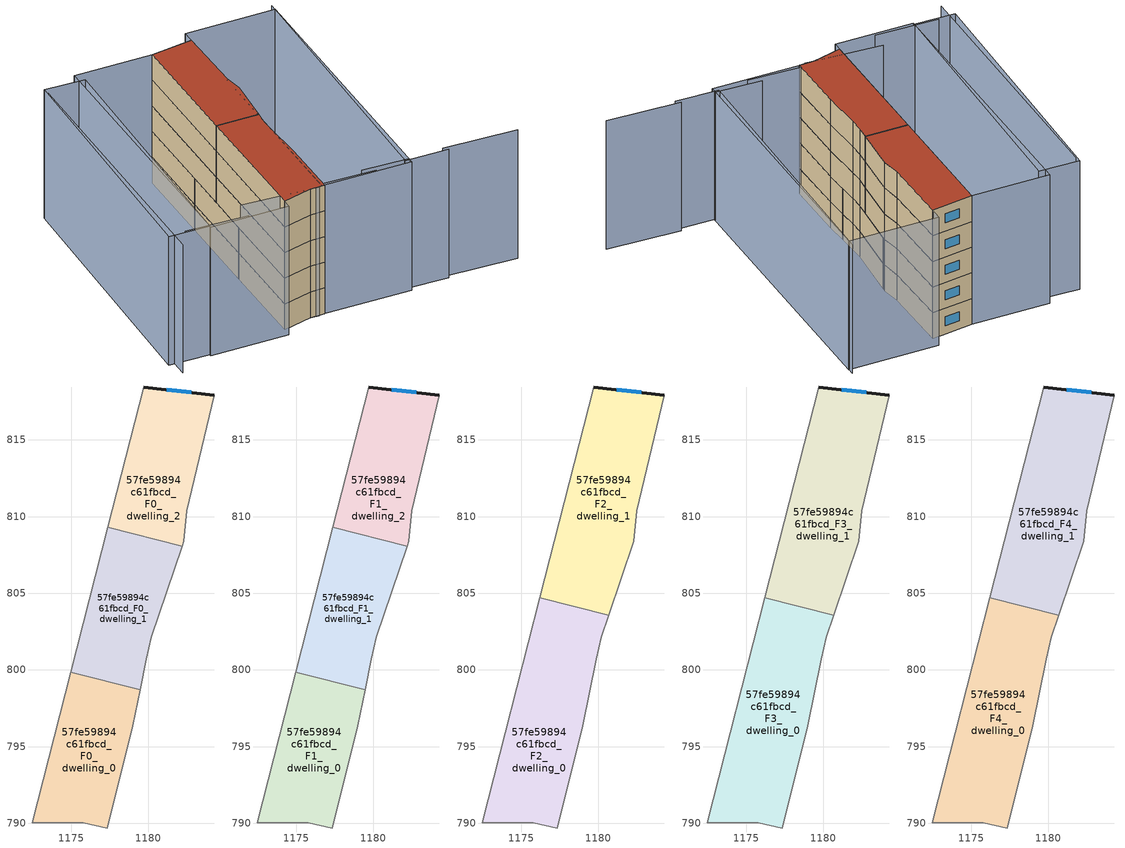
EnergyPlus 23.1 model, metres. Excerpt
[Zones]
57fe59894c61fbcd_F0_dwelling_0
 floor ground (EU_floor_Construction): 1179.48,798.71 1179.01,796.35 1177.34,789.7 1175.77,790.05 1172.46,790.03 1174.97,799.86 z0
 wall adiabatic (EU_wall_Construction): 1174.97,799.86 1172.46,790.03 1175.77,790.05 1177.34,789.7 1179.01,796.35 1179.48,798.71 z0:3
 wall to 57fe59894c61fbcd_F0_dwelling_1 (EU_wall_Construction): 1179.48,798.71 1174.97,799.86 z0:3
57fe59894c61fbcd_F0_dwelling_1
 floor ground (EU_floor_Construction): 1182.22,808.07 1180.21,802.13 1179.88,800.7 1179.48,798.71 1174.97,799.86 1177.38,809.3 z0
 wall adiabatic (EU_wall_Construction): 1177.38,809.3 1174.97,799.86 / 1179.48,798.71 1179.88,800.7 1180.21,802.13 1182.22,808.07 z0:3
 wall to 57fe59894c61fbcd_F0_dwelling_2 (EU_wall_Construction): 1182.22,808.07 1177.38,809.3 z0:3
57fe59894c61fbcd_F0_dwelling_2
 floor ground (EU_floor_Construction): 1184.29,817.91 1182.51,810.39 1182.33,808.38 1182.22,808.07 1177.38,809.3 1179.71,818.44 z0
 wall outside (EU_wall_Construction): 1184.29,817.91 1179.71,818.44 z0:3
 wall adiabatic (EU_wall_Construction): 1179.71,818.44 1177.38,809.3 / 1182.22,808.07 1182.33,808.38 1182.51,810.39 1184.29,817.91 z0:3
 window (EU_Window_Construction): 1182.8,818.08 1181.2,818.27 z0.98:2.02
57fe59894c61fbcd_F1_dwelling_0
 floor to 57fe59894c61fbcd_F0_dwelling_0 (EU_floor_Construction): 1179.48,798.71 1179.01,796.35 1177.34,789.7 1175.77,790.05 1172.46,790.03 1174.97,799.86 z3
 wall adiabatic (EU_wall_Construction): 1174.97,799.86 1172.46,790.03 1175.77,790.05 1177.34,789.7 1179.01,796.35 1179.48,798.71 z3:6
 wall to 57fe59894c61fbcd_F1_dwelling_1 (EU_wall_Construction): 1179.48,798.71 1174.97,799.86 z3:6
57fe59894c61fbcd_F1_dwelling_1
 floor to 57fe59894c61fbcd_F0_dwelling_1 (EU_floor_Construction): 1182.22,808.07 1180.21,802.13 1179.88,800.7 1179.48,798.71 1174.97,799.86 1177.38,809.3 z3
 wall adiabatic (EU_wall_Construction): 1177.38,809.3 1174.97,799.86 / 1179.48,798.71 1179.88,800.7 1180.21,802.13 1182.22,808.07 z3:6
 wall to 57fe59894c61fbcd_F1_dwelling_2 (EU_wall_Construction): 1182.22,808.07 1177.38,809.3 z3:6
57fe59894c61fbcd_F1_dwelling_2
 floor to 57fe59894c61fbcd_F0_dwelling_2 (EU_floor_Construction): 1184.29,817.91 1182.51,810.39 1182.33,808.38 1182.22,808.07 1177.38,809.3 1179.71,818.44 z3
 wall outside (EU_wall_Construction): 1184.29,817.91 1179.71,818.44 z3:6
 wall adiabatic (EU_wall_Construction): 1179.71,818.44 1177.38,809.3 / 1182.22,808.07 1182.33,808.38 1182.51,810.39 1184.29,817.91 z3:6
 window (EU_Window_Construction): 1182.8,818.08 1181.2,818.27 z3.98:5.02
57fe59894c61fbcd_F2_dwelling_0
 floor to 57fe59894c61fbcd_F1_dwelling_0 (EU_floor_Construction): 1179.48,798.71 1179.01,796.35 1177.34,789.7 1175.77,790.05 1172.46,790.03 1174.97,799.86 z6
 floor to 57fe59894c61fbcd_F1_dwelling_1 (EU_floor_Construction): 1180.69,803.56 1180.21,802.13 1179.88,800.7 1179.48,798.71 1174.97,799.86 1176.2,804.7 z6
 wall adiabatic (EU_wall_Construction): 1176.2,804.7 1172.46,790.03 1175.77,790.05 1177.34,789.7 1179.01,796.35 1179.88,800.7 1180.21,802.13 1180.69,803.56 z6:9
 wall to 57fe59894c61fbcd_F2_dwelling_1 (EU_wall_Construction): 1180.69,803.56 1176.2,804.7 z6:9
57fe59894c61fbcd_F2_dwelling_1
 floor to 57fe59894c61fbcd_F1_dwelling_1 (EU_floor_Construction): 1182.22,808.07 1180.69,803.56 1176.2,804.7 1177.38,809.3 z6
 floor to 57fe59894c61fbcd_F1_dwelling_2 (EU_floor_Construction): 1184.29,817.91 1182.51,810.39 1182.33,808.38 1182.22,808.07 1177.38,809.3 1179.71,818.44 z6
 wall outside (EU_wall_Construction): 1184.29,817.91 1179.71,818.44 z6:9
 wall adiabatic (EU_wall_Construction): 1179.71,818.44 1176.2,804.7 / 1180.69,803.56 1182.33,808.38 1182.51,810.39 1184.29,817.91 z6:9
 window (EU_Window_Construction): 1182.8,818.08 1181.2,818.27 z6.98:8.02
57fe59894c61fbcd_F3_dwelling_0
 floor to 57fe59894c61fbcd_F2_dwelling_0 (EU_floor_Construction): 1180.69,803.56 1180.21,802.13 1179.88,800.7 1179.01,796.35 1177.34,789.7 1175.77,790.05 1172.46,790.03 1176.2,804.7 z9
 wall adiabatic (EU_wall_Construction): 1176.2,804.7 1172.46,790.03 1175.77,790.05 1177.34,789.7 1179.01,796.35 1179.88,800.7 1180.21,802.13 1180.69,803.56 z9:12
 wall to 57fe59894c61fbcd_F3_dwelling_1 (EU_wall_Construction): 1180.69,803.56 1176.2,804.7 z9:12
57fe59894c61fbcd_F3_dwelling_1
 floor to 57fe59894c61fbcd_F2_dwelling_1 (EU_floor_Construction): 1184.29,817.91 1182.51,810.39 1182.33,808.38 1180.69,803.56 1176.2,804.7 1179.71,818.44 z9
 wall outside (EU_wall_Construction): 1184.29,817.91 1179.71,818.44 z9:12
 wall adiabatic (EU_wall_Construction): 1179.71,818.44 1176.2,804.7 / 1180.69,803.56 1182.33,808.38 1182.51,810.39 1184.29,817.91 z9:12
 window (EU_Window_Construction): 1182.8,818.08 1181.2,818.27 z9.98:11.02
57fe59894c61fbcd_F4_dwelling_0
 floor to 57fe59894c61fbcd_F3_dwelling_0 (EU_floor_Construction): 1180.69,803.56 1180.21,802.13 1179.88,800.7 1179.01,796.35 1177.34,789.7 1175.77,790.05 1172.46,790.03 1176.2,804.7 z12
 wall adiabatic (EU_wall_Construction): 1176.2,804.7 1172.46,790.03 1175.77,790.05 1177.34,789.7 1179.01,796.35 1179.88,800.7 1180.21,802.13 1180.69,803.56 z12:15
 wall to 57fe59894c61fbcd_F4_dwelling_1 (EU_wall_Construction): 1180.69,803.56 1176.2,804.7 z12:15
 roof outside (EU_roof_Construction): 1177.34,789.7 1179.01,796.35 1179.88,800.7 1180.21,802.13 1180.69,803.56 1176.2,804.7 1172.46,790.03 1175.77,790.05 z15
57fe59894c61fbcd_F4_dwelling_1
 floor to 57fe59894c61fbcd_F3_dwelling_1 (EU_floor_Construction): 1184.29,817.91 1182.51,810.39 1182.33,808.38 1180.69,803.56 1176.2,804.7 1179.71,818.44 z12
 wall outside (EU_wall_Construction): 1184.29,817.91 1179.71,818.44 z12:15
 wall adiabatic (EU_wall_Construction): 1179.71,818.44 1176.2,804.7 / 1180.69,803.56 1182.33,808.38 1182.51,810.39 1184.29,817.91 z12:15
 window (EU_Window_Construction): 1182.8,818.08 1181.2,818.27 z12.98:14.02
 roof outside (EU_roof_Construction): 1180.69,803.56 1182.33,808.38 1182.51,810.39 1184.29,817.91 1179.71,818.44 1176.2,804.7 z15
shading: 1181.86,789.42 1186.72,787.96 / 1175.9,790.49 1182.92,788.43 / 1168.77,792.3 1176.68,789.76 / 1161.61,792.26 1168.15,790.38 / 1198.17,784.96 1190.41,787.22 / 1190.74,786.7 1186.2,787.94 / 1186.2,787.94 1194.29,817.48 / 1167.53,819.82 1159.86,790.63 / 1177.02,789.78 1184.63,819.24 / 1184.63,819.24 1194.16,816.77 / 1194.16,816.77 1186.55,787.32 / 1186.55,787.32 1177.02,789.78 / 1179.72,818.44 1172.21,789.07 / 1172.21,789.07 1163.95,791.19 / 1163.95,791.19 1171.46,820.55 / 1171.46,820.55 1179.72,818.44 / 1171.83,819.34 1164,791.4 / 1164,791.4 1159.76,792.59 / 1159.76,792.59 1167.59,820.53 / 1167.59,820.53 1171.83,819.34 z0:15
[Building]
EU S2 Campaign: North Axis=0; Terrain=City; Solar Distribution=FullExterior
[Site:Location]
Bologna: Latitude=44.5; Longitude=11.25; Time Zone=1; Elevation=37
[SizingPeriod:WeatherFileDays]
AnnualSizingPeriod: Begin Month=1; Begin Day of Month=1; End Month=12; End Day of Month=31; Day of Week for Start Day=Monday; Use Weather File Daylight Saving Period=No; Use Weather File Rain and Snow Indicators=No
[MATERIAL]
EU_InternalMass_Material: Roughness=MediumRough; Thickness=0.1; Conductivity=1; Density=1800; Specific Heat=900; Thermal Absorptance=0.9; Solar Absorptance=0.7; Visible Absorptance=0.7
[MATERIAL:NOMASS] Roughness=MediumRough; Thermal Absorptance=0.9; Solar Absorptance=0.7; Visible Absorptance=0.7
Name | Thermal Resistance
EU_wall_NoMass | 0.905828
EU_roof_NoMass | 0.37593
EU_floor_NoMass | 0.67114
[WINDOWMATERIAL:SIMPLEGLAZINGSYSTEM]
EU_Window_SimpleGlazing: UFactor=4.52486; Solar Heat Gain Coefficient=0.85; Visible Transmittance=0.85
[CONSTRUCTION]
EU_wall_Construction: EU_wall_NoMass
EU_roof_Construction: EU_roof_NoMass
EU_floor_Construction: EU_floor_NoMass
EU_Window_Construction: EU_Window_SimpleGlazing
EU_InternalMass_Construction: EU_InternalMass_Material
[ZONE] Type=1; Multiplier=1; Ceiling Height=autocalculate; Floor Area=autocalculate; Part of Total Floor Area=Yes
Name | Volume
57fe59894c61fbcd_F0_dwelling_0 | 137.253
57fe59894c61fbcd_F1_dwelling_0 | 137.254
57fe59894c61fbcd_F2_dwelling_0 | 205.872
57fe59894c61fbcd_F3_dwelling_0; 57fe59894c61fbcd_F4_dwelling_0 | 205.879
57fe59894c61fbcd_F0_dwelling_1 | 137.262
57fe59894c61fbcd_F1_dwelling_1; 57fe59894c61fbcd_F0_dwelling_2; 57fe59894c61fbcd_F1_dwelling_2 | 137.26
57fe59894c61fbcd_F2_dwelling_1 | 205.889
57fe59894c61fbcd_F3_dwelling_1; 57fe59894c61fbcd_F4_dwelling_1 | 205.892
[INTERNALMASS] Construction=EU_InternalMass_Construction
Name | Zone or ZoneList | Surface Area
57fe59894c61fbcd_F0_dwelling_0_EU_InternalMass | 57fe59894c61fbcd_F0_dwelling_0 | 45.7512
57fe59894c61fbcd_F0_dwelling_1_EU_InternalMass | 57fe59894c61fbcd_F0_dwelling_1 | 45.7537
57fe59894c61fbcd_F0_dwelling_2_EU_InternalMass | 57fe59894c61fbcd_F0_dwelling_2 | 45.7531
57fe59894c61fbcd_F1_dwelling_0_EU_InternalMass | 57fe59894c61fbcd_F1_dwelling_0 | 45.7512
57fe59894c61fbcd_F1_dwelling_1_EU_InternalMass | 57fe59894c61fbcd_F1_dwelling_1 | 45.7537
57fe59894c61fbcd_F1_dwelling_2_EU_InternalMass | 57fe59894c61fbcd_F1_dwelling_2 | 45.7531
57fe59894c61fbcd_F2_dwelling_0_EU_InternalMass | 57fe59894c61fbcd_F2_dwelling_0 | 68.6261
57fe59894c61fbcd_F2_dwelling_1_EU_InternalMass | 57fe59894c61fbcd_F2_dwelling_1 | 68.6303
57fe59894c61fbcd_F3_dwelling_0_EU_InternalMass | 57fe59894c61fbcd_F3_dwelling_0 | 68.6261
57fe59894c61fbcd_F3_dwelling_1_EU_InternalMass | 57fe59894c61fbcd_F3_dwelling_1 | 68.6303
57fe59894c61fbcd_F4_dwelling_0_EU_InternalMass | 57fe59894c61fbcd_F4_dwelling_0 | 68.6261
57fe59894c61fbcd_F4_dwelling_1_EU_InternalMass | 57fe59894c61fbcd_F4_dwelling_1 | 68.6303
[OTHEREQUIPMENT] Fuel Type=Electricity; Design Level Calculation Method=Watts/Area; Power per Zone Floor Area=1; Fraction Latent=0; Fraction Radiant=0; Fraction Lost=0; Carbon Dioxide Generation Rate=0; EndUse Subcategory=EU_Step8_InternalGains
Name | Zone or ZoneList or Space or SpaceList | Schedule
EU_Step8_InternalGain_57fe59894c61fbcd_F0_dwelling_0_f000 | 57fe59894c61fbcd_F0_dwelling_0 | EU_Step8_GainSchedule_57fe59894c61fbcd_F0_dwelling_0_f000
EU_Step8_InternalGain_57fe59894c61fbcd_F0_dwelling_1_f000 | 57fe59894c61fbcd_F0_dwelling_1 | EU_Step8_GainSchedule_57fe59894c61fbcd_F0_dwelling_1_f000
EU_Step8_InternalGain_57fe59894c61fbcd_F0_dwelling_2_f000 | 57fe59894c61fbcd_F0_dwelling_2 | EU_Step8_GainSchedule_57fe59894c61fbcd_F0_dwelling_2_f000
EU_Step8_InternalGain_57fe59894c61fbcd_F1_dwelling_0_f000 | 57fe59894c61fbcd_F1_dwelling_0 | EU_Step8_GainSchedule_57fe59894c61fbcd_F1_dwelling_0_f000
EU_Step8_InternalGain_57fe59894c61fbcd_F1_dwelling_1_f000 | 57fe59894c61fbcd_F1_dwelling_1 | EU_Step8_GainSchedule_57fe59894c61fbcd_F1_dwelling_1_f000
EU_Step8_InternalGain_57fe59894c61fbcd_F1_dwelling_2_f000 | 57fe59894c61fbcd_F1_dwelling_2 | EU_Step8_GainSchedule_57fe59894c61fbcd_F1_dwelling_2_f000
EU_Step8_InternalGain_57fe59894c61fbcd_F2_dwelling_0_f000 | 57fe59894c61fbcd_F2_dwelling_0 | EU_Step8_GainSchedule_57fe59894c61fbcd_F2_dwelling_0_f000
EU_Step8_InternalGain_57fe59894c61fbcd_F2_dwelling_1_f000 | 57fe59894c61fbcd_F2_dwelling_1 | EU_Step8_GainSchedule_57fe59894c61fbcd_F2_dwelling_1_f000
EU_Step8_InternalGain_57fe59894c61fbcd_F3_dwelling_0_f000 | 57fe59894c61fbcd_F3_dwelling_0 | EU_Step8_GainSchedule_57fe59894c61fbcd_F3_dwelling_0_f000
EU_Step8_InternalGain_57fe59894c61fbcd_F3_dwelling_1_f000 | 57fe59894c61fbcd_F3_dwelling_1 | EU_Step8_GainSchedule_57fe59894c61fbcd_F3_dwelling_1_f000
EU_Step8_InternalGain_57fe59894c61fbcd_F4_dwelling_0_f000 | 57fe59894c61fbcd_F4_dwelling_0 | EU_Step8_GainSchedule_57fe59894c61fbcd_F4_dwelling_0_f000
EU_Step8_InternalGain_57fe59894c61fbcd_F4_dwelling_1_f000 | 57fe59894c61fbcd_F4_dwelling_1 | EU_Step8_GainSchedule_57fe59894c61fbcd_F4_dwelling_1_f000
[ZONEVENTILATION:DESIGNFLOWRATE] Schedule=EU_AlwaysOn; Design Flow Rate Calculation Method=AirChanges/Hour; Air Changes per Hour=0.73129; Ventilation Type=Natural; Fan Pressure Rise=0; Fan Total Efficiency=1; Constant Term Coefficient=1; Temperature Term Coefficient=0; Velocity Term Coefficient=0; Velocity Squared Term Coefficient=0; Minimum Indoor Temperature=-100; Maximum Indoor Temperature=100; Delta Temperature=-100; Minimum Outdoor Temperature=-100; Maximum Outdoor Temperature=100; Maximum Wind Speed=40
Name | Zone or ZoneList or Space or SpaceList
EU_ConstantAir_57fe59894c61fbcd_F0_dwelling_0 | 57fe59894c61fbcd_F0_dwelling_0
EU_ConstantAir_57fe59894c61fbcd_F0_dwelling_1 | 57fe59894c61fbcd_F0_dwelling_1
EU_ConstantAir_57fe59894c61fbcd_F0_dwelling_2 | 57fe59894c61fbcd_F0_dwelling_2
EU_ConstantAir_57fe59894c61fbcd_F1_dwelling_0 | 57fe59894c61fbcd_F1_dwelling_0
EU_ConstantAir_57fe59894c61fbcd_F1_dwelling_1 | 57fe59894c61fbcd_F1_dwelling_1
EU_ConstantAir_57fe59894c61fbcd_F1_dwelling_2 | 57fe59894c61fbcd_F1_dwelling_2
EU_ConstantAir_57fe59894c61fbcd_F2_dwelling_0 | 57fe59894c61fbcd_F2_dwelling_0
EU_ConstantAir_57fe59894c61fbcd_F2_dwelling_1 | 57fe59894c61fbcd_F2_dwelling_1
EU_ConstantAir_57fe59894c61fbcd_F3_dwelling_0 | 57fe59894c61fbcd_F3_dwelling_0
EU_ConstantAir_57fe59894c61fbcd_F3_dwelling_1 | 57fe59894c61fbcd_F3_dwelling_1
EU_ConstantAir_57fe59894c61fbcd_F4_dwelling_0 | 57fe59894c61fbcd_F4_dwelling_0
EU_ConstantAir_57fe59894c61fbcd_F4_dwelling_1 | 57fe59894c61fbcd_F4_dwelling_1
[HVACTEMPLATE:THERMOSTAT] Constant Heating Setpoint=20; Constant Cooling Setpoint=50
EU_HeatOnly_57fe59894c61fbcd_F0_dwelling_0; EU_HeatOnly_57fe59894c61fbcd_F0_dwelling_1; EU_HeatOnly_57fe59894c61fbcd_F0_dwelling_2; EU_HeatOnly_57fe59894c61fbcd_F1_dwelling_0; EU_HeatOnly_57fe59894c61fbcd_F1_dwelling_1; EU_HeatOnly_57fe59894c61fbcd_F1_dwelling_2; EU_HeatOnly_57fe59894c61fbcd_F2_dwelling_0; EU_HeatOnly_57fe59894c61fbcd_F2_dwelling_1; EU_HeatOnly_57fe59894c61fbcd_F3_dwelling_0; EU_HeatOnly_57fe59894c61fbcd_F3_dwelling_1; EU_HeatOnly_57fe59894c61fbcd_F4_dwelling_0; EU_HeatOnly_57fe59894c61fbcd_F4_dwelling_1
[HVACTEMPLATE:ZONE:IDEALLOADSAIRSYSTEM] System Availability Schedule=EU_AlwaysOn; Maximum Heating Supply Air Temperature=50; Minimum Cooling Supply Air Temperature=13; Maximum Heating Supply Air Humidity Ratio=0.0156; Minimum Cooling Supply Air Humidity Ratio=0.0077; Heating Limit=NoLimit; Cooling Limit=NoLimit; Heating Availability Schedule=EU_AlwaysOn; Cooling Availability Schedule=EU_CoolingOff; Dehumidification Control Type=ConstantSensibleHeatRatio; Cooling Sensible Heat Ratio=0.7; Dehumidification Setpoint=60; Humidification Control Type=None; Humidification Setpoint=30; Outdoor Air Method=None; Outdoor Air Flow Rate per Person=0.00944; Outdoor Air Flow Rate per Zone Floor Area=0; Outdoor Air Flow Rate per Zone=0; Demand Controlled Ventilation Type=None; Outdoor Air Economizer Type=NoEconomizer; Heat Recovery Type=None; Sensible Heat Recovery Effectiveness=0.7; Latent Heat Recovery Effectiveness=0.65
Name | Template Thermostat
57fe59894c61fbcd_F0_dwelling_0 | EU_HeatOnly_57fe59894c61fbcd_F0_dwelling_0
57fe59894c61fbcd_F0_dwelling_1 | EU_HeatOnly_57fe59894c61fbcd_F0_dwelling_1
57fe59894c61fbcd_F0_dwelling_2 | EU_HeatOnly_57fe59894c61fbcd_F0_dwelling_2
57fe59894c61fbcd_F1_dwelling_0 | EU_HeatOnly_57fe59894c61fbcd_F1_dwelling_0
57fe59894c61fbcd_F1_dwelling_1 | EU_HeatOnly_57fe59894c61fbcd_F1_dwelling_1
57fe59894c61fbcd_F1_dwelling_2 | EU_HeatOnly_57fe59894c61fbcd_F1_dwelling_2
57fe59894c61fbcd_F2_dwelling_0 | EU_HeatOnly_57fe59894c61fbcd_F2_dwelling_0
57fe59894c61fbcd_F2_dwelling_1 | EU_HeatOnly_57fe59894c61fbcd_F2_dwelling_1
57fe59894c61fbcd_F3_dwelling_0 | EU_HeatOnly_57fe59894c61fbcd_F3_dwelling_0
57fe59894c61fbcd_F3_dwelling_1 | EU_HeatOnly_57fe59894c61fbcd_F3_dwelling_1
57fe59894c61fbcd_F4_dwelling_0 | EU_HeatOnly_57fe59894c61fbcd_F4_dwelling_0
57fe59894c61fbcd_F4_dwelling_1 | EU_HeatOnly_57fe59894c61fbcd_F4_dwelling_1
[SIZING:ZONE] Zone Cooling Design Supply Air Temperature Input Method=SupplyAirTemperature; Zone Cooling Design Supply Air Temperature=13; Zone Heating Design Supply Air Temperature Input Method=SupplyAirTemperature; Zone Heating Design Supply Air Temperature=50; Zone Cooling Design Supply Air Humidity Ratio=0.008; Zone Heating Design Supply Air Humidity Ratio=0.008; Cooling Design Air Flow Method=DesignDay; Cooling Design Air Flow Rate=0; Cooling Minimum Air Flow per Zone Floor Area=0.000762; Cooling Minimum Air Flow=0; Cooling Minimum Air Flow Fraction=0.2; Heating Design Air Flow Method=DesignDay; Heating Design Air Flow Rate=0; Heating Maximum Air Flow per Zone Floor Area=0.002032; Heating Maximum Air Flow=0.141576; Heating Maximum Air Flow Fraction=0.3; Account for Dedicated Outdoor Air System=No; Dedicated Outdoor Air System Control Strategy=NeutralSupplyAir; Dedicated Outdoor Air Low Setpoint Temperature for Design=autosize; Dedicated Outdoor Air High Setpoint Temperature for Design=autosize; Zone Load Sizing Method=Sensible Load Only No Latent Load; Zone Latent Cooling Design Supply Air Humidity Ratio Input Method=HumidityRatioDifference; Zone Cooling Design Supply Air Humidity Ratio Difference=0.005; Zone Latent Heating Design Supply Air Humidity Ratio Input Method=HumidityRatioDifference; Zone Humidification Design Supply Air Humidity Ratio Difference=0.005
57fe59894c61fbcd_F0_dwelling_0; 57fe59894c61fbcd_F0_dwelling_1; 57fe59894c61fbcd_F0_dwelling_2; 57fe59894c61fbcd_F1_dwelling_0; 57fe59894c61fbcd_F1_dwelling_1; 57fe59894c61fbcd_F1_dwelling_2; 57fe59894c61fbcd_F2_dwelling_0; 57fe59894c61fbcd_F2_dwelling_1; 57fe59894c61fbcd_F3_dwelling_0; 57fe59894c61fbcd_F3_dwelling_1; 57fe59894c61fbcd_F4_dwelling_0; 57fe59894c61fbcd_F4_dwelling_1
[SCHEDULE:CONSTANT]
Name | Hourly Value
EU_AlwaysOn | 1
EU_CoolingOff | 0
[SCHEDULE:FILE] Column Number=1; Rows to Skip at Top=0; Number of Hours of Data=8760; Column Separator=Comma; Interpolate to Timestep=No; Minutes per Item=60; Adjust Schedule for Daylight Savings=Yes
Name | File
EU_Step8_GainSchedule_57fe59894c61fbcd_F0_dwelling_0_f000 | ../../schedules/57fe59894c61fbcd/57fe59894c61fbcd_F0_dwelling_0_f000_gain.csv
EU_Step8_GainSchedule_57fe59894c61fbcd_F0_dwelling_1_f000 | ../../schedules/57fe59894c61fbcd/57fe59894c61fbcd_F0_dwelling_1_f000_gain.csv
EU_Step8_GainSchedule_57fe59894c61fbcd_F0_dwelling_2_f000 | ../../schedules/57fe59894c61fbcd/57fe59894c61fbcd_F0_dwelling_2_f000_gain.csv
EU_Step8_GainSchedule_57fe59894c61fbcd_F1_dwelling_0_f000 | ../../schedules/57fe59894c61fbcd/57fe59894c61fbcd_F1_dwelling_0_f000_gain.csv
EU_Step8_GainSchedule_57fe59894c61fbcd_F1_dwelling_1_f000 | ../../schedules/57fe59894c61fbcd/57fe59894c61fbcd_F1_dwelling_1_f000_gain.csv
EU_Step8_GainSchedule_57fe59894c61fbcd_F1_dwelling_2_f000 | ../../schedules/57fe59894c61fbcd/57fe59894c61fbcd_F1_dwelling_2_f000_gain.csv
EU_Step8_GainSchedule_57fe59894c61fbcd_F2_dwelling_0_f000 | ../../schedules/57fe59894c61fbcd/57fe59894c61fbcd_F2_dwelling_0_f000_gain.csv
EU_Step8_GainSchedule_57fe59894c61fbcd_F2_dwelling_1_f000 | ../../schedules/57fe59894c61fbcd/57fe59894c61fbcd_F2_dwelling_1_f000_gain.csv
EU_Step8_GainSchedule_57fe59894c61fbcd_F3_dwelling_0_f000 | ../../schedules/57fe59894c61fbcd/57fe59894c61fbcd_F3_dwelling_0_f000_gain.csv
EU_Step8_GainSchedule_57fe59894c61fbcd_F3_dwelling_1_f000 | ../../schedules/57fe59894c61fbcd/57fe59894c61fbcd_F3_dwelling_1_f000_gain.csv
EU_Step8_GainSchedule_57fe59894c61fbcd_F4_dwelling_0_f000 | ../../schedules/57fe59894c61fbcd/57fe59894c61fbcd_F4_dwelling_0_f000_gain.csv
EU_Step8_GainSchedule_57fe59894c61fbcd_F4_dwelling_1_f000 | ../../schedules/57fe59894c61fbcd/57fe59894c61fbcd_F4_dwelling_1_f000_gain.csv
